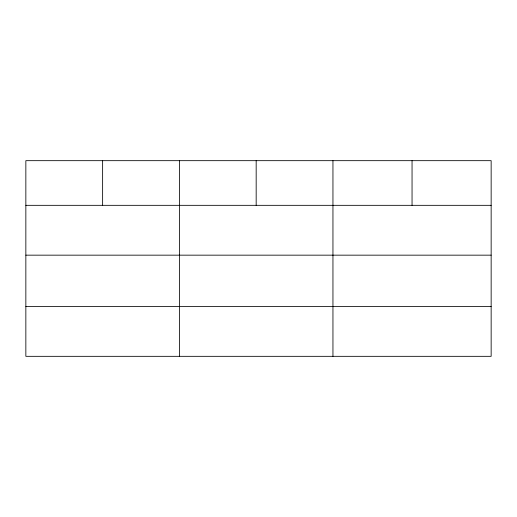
<?xml version="1.0" encoding="UTF-8"?>
<svg xmlns="http://www.w3.org/2000/svg" width="517" height="517" viewBox="0 0 517 517"><rect width="100%" height="100%" fill="white"/><g stroke="black" fill="none" stroke-linecap="round" stroke-linejoin="round"><path stroke-width="0.78" d="M491.15 255.159L491.15 160.671L25.85 160.671L25.85 356.329L491.15 356.329L491.15 255.159L25.85 255.159M25.85 205.327L491.15 205.327M25.85 306.497L491.15 306.497M412.049 160.671L412.049 205.327M332.948 160.671L332.948 356.329M256.173 160.671L256.173 205.327M179.399 160.671L179.399 356.329M102.625 160.671L102.625 205.327"/></g></svg>
